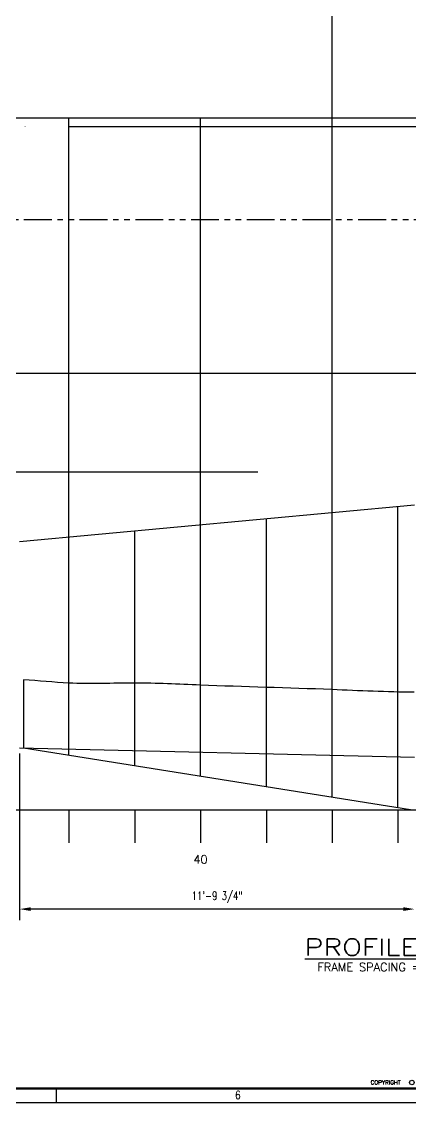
# Model space of a CAD drawing. Extents: x 6 to 1059, y 21 to 684.
# Drawn here: x 650.1 to 789.6, y 21.4 to 409.4 of the extents above; entities that cross this region are included whole.
import ezdxf
from ezdxf.enums import TextEntityAlignment as Align

# ---------------------------------------------------------------- set-up
doc = ezdxf.new("R2010")
doc.units = 0
doc.header["$LTSCALE"] = 16
doc.header["$MEASUREMENT"] = 0
doc.linetypes.add('PHANTOM2', pattern=[1.25, 0.625, -0.125, 0.125, -0.125, 0.125, -0.125])
doc.layers.get('0').update_dxf_attribs({"linetype": 'CONTINUOUS'})
doc.layers.get('DEFPOINTS').update_dxf_attribs({"linetype": 'CONTINUOUS'})
for name, color, linetype in [('CHINE', 1, 'PHANTOM2'), ('DIM', 1, 'CONTINUOUS'), ('LAYOUT', 1, 'CONTINUOUS'), ('SPONSONS', 1, 'CONTINUOUS'), ('STA_37', 1, 'CONTINUOUS'), ('STA_38', 1, 'CONTINUOUS'), ('STA_39', 1, 'CONTINUOUS'), ('STA_40', 1, 'CONTINUOUS'), ('STA_41', 1, 'CONTINUOUS'), ('STA_42', 1, 'CONTINUOUS'), ('TEXT', 4, 'CONTINUOUS'), ('TITLEBLOCK', 3, 'CONTINUOUS'), ('TITLEBLOCK_ATTRIBUTES', 4, 'CONTINUOUS')]:
    doc.layers.add(name, color=color, linetype=linetype)
doc.styles.add('ROMANC', font='ROMANC.SHX', dxfattribs={"width": 0.75, "height": 0.09375})
doc.styles.add('ROMANS', font='romans')
doc.styles.add('ROMANT', font='ROMANT.SHX', dxfattribs={"width": 0.75, "height": 0.15625})
doc.styles.get("Standard").update_dxf_attribs({"font": 'ROMANS.SHX', "width": 0.75})
doc.styles.add('TB_TXT', font='ROMANS.SHX', dxfattribs={"width": 0.75})
doc.dimstyles.new('BOTH', dxfattribs={"dimscale": 32, "dimtxt": 0.09375, "dimasz": 0.125, "dimexe": 0.125, "dimexo": 0.0625, "dimgap": 0.0625, "dimtad": 1, "dimdec": 4, "dimzin": 3, "dimdsep": 46, "dimlunit": 4, "dimtxsty": 'Standard', "dimcen": 0, "dimclrd": 256, "dimclre": 256, "dimclrt": 4, "dimadec": 0, "dimazin": 0, "dimtfac": 1, "dimtdec": 4, "dimtmove": 0, "dimatfit": 3, "dimfxl": 1, "dimfrac": 2, "dimtolj": 1, "dimtzin": 0, "dimarcsym": 0})

# ---------------------------------------------------------------- blocks, each defined once
blk = doc.blocks.new('*D15')
at = {"linetype": 'ByBlock', "transparency": 16777216}
for p, q in [((649.38, 146.67), (649.38, 86.82)), ((787.14, 90.82), (653.38, 90.82))]:
    blk.add_line(p, q, dxfattribs=at)
for points in [[(653.38, 91.48), (653.38, 90.15), (649.38, 90.82)], [(787.14, 91.48), (787.14, 90.15), (791.14, 90.82)]]:
    blk.add_solid(points, dxfattribs=at)
at = {"layer": 'DEFPOINTS', "color": 0, "linetype": 'ByBlock', "transparency": 16777216}
for p in [(649.38, 148.67), (791.14, 145.39), (649.38, 90.82)]:
    blk.add_point(p, dxfattribs=at)
at = {"color": 4, "linetype": 'ByBlock', "transparency": 16777216, "insert": (720.26, 95.1), "char_height": 3, "attachment_point": 5}
blk.add_mtext('\\A1;11\'-9 3/4"', dxfattribs=at)
blk = doc.blocks.new('D_38_1FT')
at = {"layer": 'TITLEBLOCK'}
for p, q in [((662.6, 21.44), (662.6, 26.44)), ((6.4, 21.44), (1059.2, 21.44))]:
    blk.add_line(p, q, dxfattribs=at)
at = {"layer": 'TITLEBLOCK', "const_width": 0.768}
blk.add_lwpolyline([(1054.2, 26.44), (1054.2, 678.84), (11.4, 678.84), (11.4, 26.44)], close=True, dxfattribs=at)
at = {"layer": 'TITLEBLOCK', "color": 4}
blk.add_circle((790.17, 28.58), 0.79, dxfattribs=at)
at = {"layer": 'TITLEBLOCK', "color": 4, "style": 'ROMANC'}
blk.add_text('COPYRIGHT', height=1.48, dxfattribs=at).set_placement((775.37, 27.85))
at = {"layer": 'TITLEBLOCK', "color": 4, "style": 'ROMANS', "width": 0.75}
blk.add_text('6', height=3, dxfattribs=at).set_placement((727.72, 21.69), align=Align.BOTTOM_CENTER)
at = {"layer": 'TITLEBLOCK_ATTRIBUTES', "width": 0.75}
for tag, height, style, p in [('T_CLIENT', 4, 'ROMANT', (975.48, 76.44)), ('T_DWNBY', 2.5, 'TB_TXT', (920.75, 56.44)), ('T_CHKDBY', 2.5, 'TB_TXT', (920.75, 49.44)), ('T_FIRST_LINE', 3, 'TB_TXT', (991.48, 47.69)), ('T_ENGR', 2.5, 'TB_TXT', (920.75, 42.44)), ('T_SECOND_LINE', 3, 'TB_TXT', (991.48, 42.69)), ('T_THIRD_LINE', 3, 'TB_TXT', (991.48, 37.94)), ('T_APPDBY', 2.5, 'TB_TXT', (920.75, 35.44)), ('T_DATE', 2.5, 'TB_TXT', (920.75, 28.94)), ('T_SCALE', 3, 'TB_TXT', (940.46, 28.44)), ('T_JOBNO', 3, 'TB_TXT', (962.98, 28.44)), ('T_DWGNO', 3, 'TB_TXT', (993.63, 28.44)), ('T_SHEETN0', 3, 'TB_TXT', (1027.95, 30.44)), ('T_OFN0', 3, 'TB_TXT', (1039.7, 30.44)), ('T_REV', 3, 'TB_TXT', (1048.95, 28.94))]:
    blk.add_attdef(tag, text='', height=height, dxfattribs=dict(at, style=style)).set_placement(p, align=Align.CENTER)
at = {"layer": 'TITLEBLOCK_ATTRIBUTES', "style": 'ROMANS'}
blk.add_attdef('T_VESSEL', text='', height=3, dxfattribs=at).set_placement((991.48, 53.94), align=Align.CENTER)
at = {"layer": 'TITLEBLOCK_ATTRIBUTES', "style": 'TB_TXT', "width": 0.75}
blk.add_attdef('T_FILENAME', text='', height=2, rotation=90, dxfattribs=at).set_placement((1056.95, 42.4), align=Align.MIDDLE_LEFT)
at = {"layer": 'TITLEBLOCK_ATTRIBUTES', "style": 'TB_TXT', "width": 0.75, "flags": 2}
blk.add_attdef('T_COPYRGHT', (792.09, 27.85), '', height=1.5, dxfattribs=at)
blk = doc.blocks.new('VIEWTTLE')
at = {"style": 'ROMANS', "width": 1.25}
blk.add_attdef('SECTION', text='', height=0.188, dxfattribs=at).set_placement((0, 0), align=Align.BOTTOM_CENTER)
at = {"style": 'ROMANS'}
for p in [(0, -0.148), (0, -0.319), (0, -0.484)]:
    blk.add_attdef('XXXXXXXX', text='', height=0.0938, dxfattribs=at).set_placement(p, align=Align.BOTTOM_CENTER)

msp = doc.modelspace()

# ---------------------------------------------------------------- linework, layer by layer
for p, q in [((1014.66381, 374.70628), (431.3863, 374.70628)), ((379.90786, 283.18905), (1015.89298, 283.18905)), ((548.95314, 247.75598), (734.92952, 247.75598)), ((649.37781, 222.7903), (791.14106, 235.95309)), ((649.37781, 148.6653), (791.14106, 145.39378)), ((789.64106, 126.39378), (650.78037, 148.63293))]:
    msp.add_line(p, q)
at = {"layer": 'CHINE'}
msp.add_line((410.9118, 338.30717), (1014.66381, 338.30717), dxfattribs=at)
at = {"layer": 'LAYOUT'}
for p, q in [((667.06338, 371.77173), (1014.66381, 371.77173)), ((383.59881, 126.39378), (1003.78594, 126.39378)), ((383.59881, 126.39378), (1003.67755, 126.39378))]:
    msp.add_line(p, q, dxfattribs=at)
at = {"layer": 'LAYOUT', "const_width": 0.00236}
msp.add_lwpolyline([(667.06338, 371.77173), (624.21583, 371.95374), (590.71042, 372.1079), (563.77892, 372.25731), (540.65313, 372.42501), (518.56484, 372.63409), (494.74585, 372.90761), (466.42794, 373.26863), (430.8429, 373.74024)], dxfattribs=at)
at = {"layer": 'SPONSONS'}
msp.add_line((650.78037, 173.09339), (650.78037, 148.63293), dxfattribs=at)
at = {"layer": 'SPONSONS', "start_tangent": (-1, 0), "end_tangent": (-0.998648998, 0.051963236)}
msp.add_spline([(791.04363, 168.68812), (761.45413, 169.6003), (714.21004, 171.21621), (690.58799, 171.94566), (666.96594, 171.91987), (650.78037, 173.09339)], degree=3, dxfattribs=at)
at = {"layer": 'STA_37'}
for p, q in [((785.17362, 127.10926), (785.17362, 235.39901)), ((785.17362, 126.39378), (785.17362, 114.58275))]:
    msp.add_line(p, q, dxfattribs=at)
at = {"layer": 'STA_38'}
for p, q in [((761.55157, 373.74024), (761.55157, 465.27567)), ((761.55157, 233.20569), (761.55157, 373.74024)), ((761.55157, 130.89244), (761.55157, 233.20569)), ((761.55157, 126.39378), (761.55157, 114.58275))]:
    msp.add_line(p, q, dxfattribs=at)
at = {"layer": 'STA_39'}
for p, q in [((737.92952, 134.67561), (737.92952, 231.01237)), ((737.92952, 126.39378), (737.92952, 114.58275))]:
    msp.add_line(p, q, dxfattribs=at)
at = {"layer": 'STA_40'}
for p, q in [((714.30747, 228.81905), (714.30747, 374.70628)), ((714.30747, 138.45879), (714.30747, 228.81905)), ((714.30747, 126.39378), (714.30747, 114.58275))]:
    msp.add_line(p, q, dxfattribs=at)
at = {"layer": 'STA_41'}
for p, q in [((690.68543, 142.24196), (690.68543, 226.62573)), ((690.68543, 126.39378), (690.68543, 114.58275))]:
    msp.add_line(p, q, dxfattribs=at)
at = {"layer": 'STA_42'}
for p, q in [((667.06338, 224.43241), (667.06338, 374.70628)), ((667.06338, 146.02514), (667.06338, 224.43241)), ((667.06338, 126.39378), (667.06338, 114.58275))]:
    msp.add_line(p, q, dxfattribs=at)

# ---------------------------------------------------------------- block references
msp.add_blockref('D_38_1FT', (0, 0))
at = {"layer": 'TEXT'}
ref = msp.add_blockref('VIEWTTLE', (784.48466, 72.35045), dxfattribs=dict(at, xscale=32, yscale=32, zscale=32))
ref.add_attrib('SECTION', '%%UPROFILE-AFT', dxfattribs={"layer": '0', "height": 6, "style": 'ROMANS', "width": 1.25}).set_placement((784.48466, 72.35045), align=Align.BOTTOM_CENTER)
ref.add_attrib('XXXXXXXX', 'FRAME SPACING = 23 5/8"', dxfattribs={"layer": '0', "height": 3, "style": 'ROMANS'}).set_placement((784.48466, 67.59905), align=Align.BOTTOM_CENTER)

# ---------------------------------------------------------------- texts
at = {"layer": 'TEXT', "style": 'ROMANS'}
msp.add_text('40', height=3, dxfattribs=at).set_placement((714.30747, 108.65088), align=Align.MIDDLE)

# ---------------------------------------------------------------- dimensions: what is measured, and where the dimension line sits
at = {"layer": 'DIM'}
dim = msp.add_linear_dim(base=(649.37781, 90.816446), p1=(791.141061, 145.393778), p2=(649.37781, 148.6653), dimstyle='BOTH', override={"dimse1": 1, "dimtmove": 1}, dxfattribs=at)
dim.commit()
dim.dimension.update_dxf_attribs({"geometry": '*D15', "text_midpoint": (720.259436, 95.10216)})

doc.saveas('drawing.dxf')
